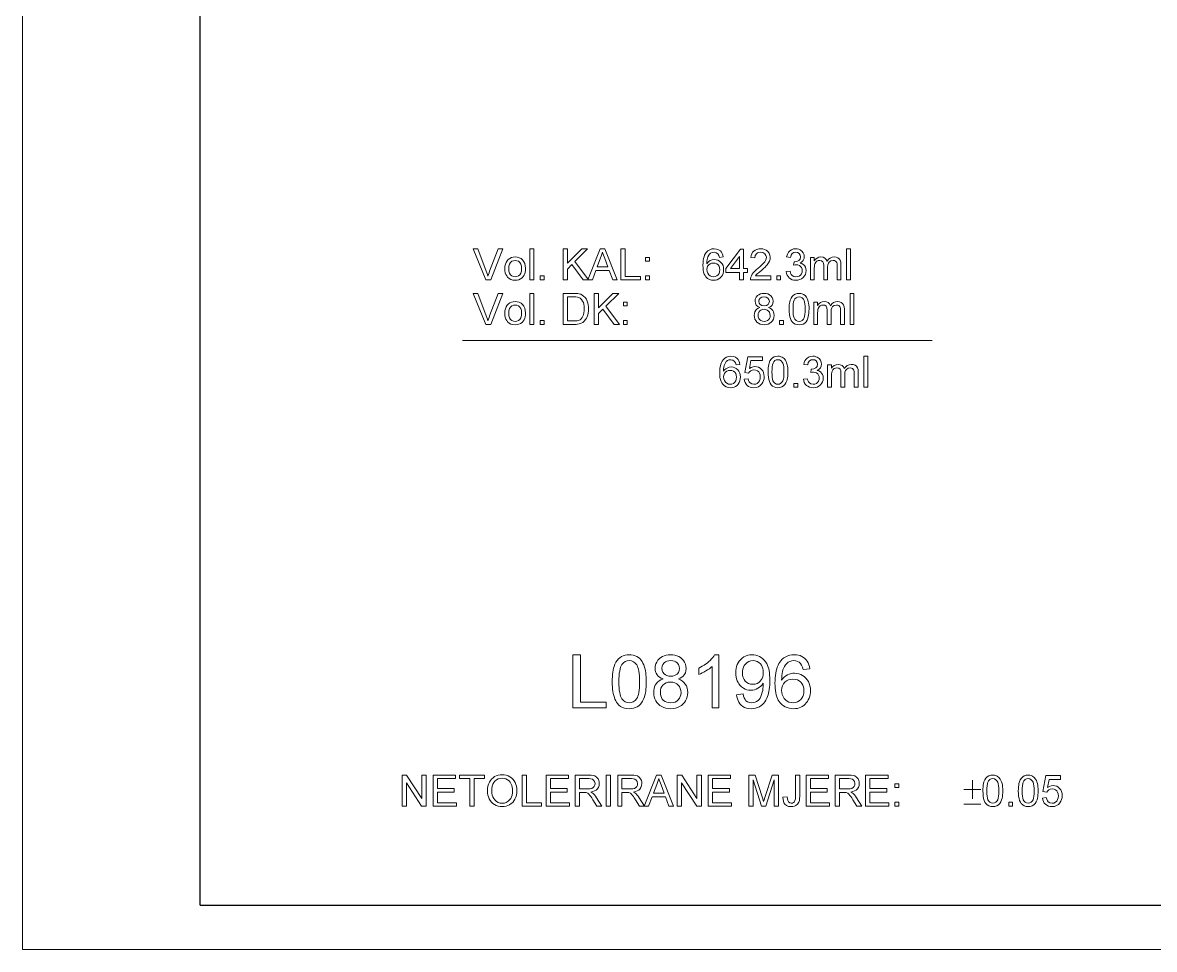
# Model space of a CAD drawing. Extents: x 0 to 297, y 0 to 420.
# Drawn here: x 0 to 127.5, y 0 to 104.5 of the extents above; entities that cross this region are included whole.
import ezdxf

# ---------------------------------------------------------------- set-up
doc = ezdxf.new("R2010")
doc.units = 0

msp = doc.modelspace()

# ---------------------------------------------------------------- linework, layer by layer
at = {"color": 7, "lineweight": 13}
for q in [(0, 420), (297, 0)]:
    msp.add_line((0, 0), q, dxfattribs=at)
at = {"color": 7, "lineweight": 30}
for q in [(20, 415), (292, 5)]:
    msp.add_line((20, 5), q, dxfattribs=at)
at = {"color": 7, "lineweight": 18}
msp.add_line((49.57, 68.64), (102.46, 68.64), dxfattribs=at)
at = {"color": 7, "lineweight": 13}
for points in [[(52.17, 75.47), (50.76, 78.97), (51.28, 78.97), (52.23, 76.45), (52.3, 76.26), (52.37, 76.07), (52.42, 75.89), (52.48, 76.07), (52.55, 76.26), (52.61, 76.45), (53.57, 78.97), (54.09, 78.97), (52.73, 75.47)], [(54.32, 76.74), (54.33, 77), (54.38, 77.24), (54.46, 77.44), (54.57, 77.62), (54.7, 77.77), (54.87, 77.89), (55.06, 77.98), (55.26, 78.03), (55.49, 78.05), (55.73, 78.03), (55.95, 77.96), (56.15, 77.86), (56.33, 77.71), (56.47, 77.52), (56.57, 77.31), (56.63, 77.05), (56.65, 76.77), (56.64, 76.54), (56.62, 76.34), (56.57, 76.16), (56.51, 76.01), (56.4, 75.84), (56.26, 75.69), (56.09, 75.58), (55.9, 75.49), (55.7, 75.44), (55.49, 75.42), (55.24, 75.44), (55.01, 75.51), (54.82, 75.61), (54.64, 75.76), (54.53, 75.91), (54.44, 76.08), (54.37, 76.27), (54.33, 76.49)], [(57.14, 75.47), (57.14, 78.97), (57.58, 78.97), (57.58, 75.47)], [(60.88, 75.47), (60.88, 78.97), (61.37, 78.97), (61.37, 77.35), (62.99, 78.97), (63.65, 78.97), (62.21, 77.53), (63.75, 75.47), (63.15, 75.47), (61.87, 77.19), (61.37, 76.69), (61.37, 75.47)], [(63.67, 75.47), (65.06, 78.97), (65.6, 78.97), (66.99, 75.47), (66.47, 75.47), (66.08, 76.54), (64.58, 76.54), (64.19, 75.47)], [(64.72, 76.93), (65.94, 76.93), (65.59, 77.87), (65.51, 78.08), (65.44, 78.27), (65.38, 78.44), (65.33, 78.58), (65.25, 78.37), (65.17, 78.15), (65.09, 77.94)], [(67.4, 75.47), (67.4, 78.97), (67.89, 78.97), (67.89, 75.86), (69.59, 75.86), (69.59, 75.47)], [(70.17, 77.56), (70.17, 78), (70.61, 78), (70.61, 77.56)], [(78.92, 78.05), (78.49, 78), (78.42, 78.23), (78.32, 78.39), (78.13, 78.53), (77.89, 78.58), (77.69, 78.56), (77.5, 78.48), (77.39, 78.37), (77.29, 78.24), (77.2, 78.08), (77.15, 77.93), (77.11, 77.75), (77.09, 77.54), (77.08, 77.29), (77.19, 77.44), (77.32, 77.55), (77.46, 77.64), (77.69, 77.73), (77.93, 77.76), (78.14, 77.74), (78.33, 77.68), (78.51, 77.58), (78.67, 77.44), (78.8, 77.27), (78.9, 77.08), (78.95, 76.86), (78.97, 76.62), (78.96, 76.41), (78.91, 76.2), (78.83, 76.01), (78.72, 75.83), (78.59, 75.69), (78.43, 75.57), (78.26, 75.49), (78.07, 75.44), (77.87, 75.42), (77.61, 75.45), (77.37, 75.52), (77.16, 75.64), (76.98, 75.82), (76.88, 75.96), (76.79, 76.13), (76.72, 76.34), (76.68, 76.57), (76.65, 76.82), (76.64, 77.11), (76.65, 77.39), (76.67, 77.64), (76.71, 77.87), (76.76, 78.08), (76.83, 78.27), (76.92, 78.43), (77.02, 78.57), (77.2, 78.75), (77.41, 78.87), (77.65, 78.95), (77.92, 78.97), (78.18, 78.94), (78.41, 78.86), (78.6, 78.73), (78.72, 78.59), (78.82, 78.43), (78.88, 78.25)], [(80.77, 75.47), (80.77, 76.3), (79.22, 76.3), (79.22, 76.74), (80.87, 78.92), (81.21, 78.92), (81.21, 76.74), (81.65, 76.74), (81.65, 76.3), (81.21, 76.3), (81.21, 75.47)], [(80.77, 76.74), (80.77, 78.09), (79.75, 76.74)], [(84.27, 75.91), (84.27, 75.47), (81.99, 75.47), (82, 75.63), (82.03, 75.78), (82.1, 75.94), (82.19, 76.1), (82.3, 76.25), (82.41, 76.37), (82.53, 76.49), (82.68, 76.63), (82.85, 76.77), (83.06, 76.95), (83.24, 77.11), (83.39, 77.26), (83.51, 77.39), (83.6, 77.5), (83.7, 77.67), (83.76, 77.84), (83.79, 78.01), (83.74, 78.23), (83.61, 78.42), (83.4, 78.54), (83.14, 78.58), (82.95, 78.56), (82.79, 78.51), (82.66, 78.42), (82.52, 78.22), (82.47, 77.95), (82.04, 78), (82.07, 78.22), (82.14, 78.42), (82.24, 78.58), (82.37, 78.72), (82.53, 78.83), (82.71, 78.91), (82.92, 78.96), (83.15, 78.97), (83.39, 78.95), (83.59, 78.9), (83.78, 78.82), (83.93, 78.69), (84.09, 78.49), (84.19, 78.26), (84.22, 78.01), (84.2, 77.8), (84.14, 77.59), (84.04, 77.39), (83.88, 77.17), (83.78, 77.05), (83.64, 76.91), (83.46, 76.75), (83.26, 76.57), (83.03, 76.38), (82.86, 76.23), (82.76, 76.14), (82.65, 76.02), (82.56, 75.91)], [(86.02, 76.4), (86.46, 76.44), (86.52, 76.24), (86.59, 76.08), (86.69, 75.96), (86.88, 75.85), (87.12, 75.81), (87.32, 75.84), (87.49, 75.9), (87.63, 76.01), (87.74, 76.16), (87.8, 76.33), (87.82, 76.52), (87.8, 76.69), (87.74, 76.85), (87.63, 76.99), (87.5, 77.09), (87.34, 77.15), (87.16, 77.17), (87.02, 77.16), (86.86, 77.13), (86.91, 77.51), (86.98, 77.51), (87.21, 77.54), (87.43, 77.64), (87.58, 77.82), (87.63, 78.06), (87.59, 78.27), (87.48, 78.44), (87.31, 78.55), (87.09, 78.58), (86.88, 78.55), (86.71, 78.44), (86.58, 78.26), (86.51, 78), (86.07, 78.05), (86.12, 78.26), (86.19, 78.44), (86.29, 78.6), (86.41, 78.73), (86.61, 78.86), (86.83, 78.95), (87.08, 78.97), (87.26, 78.96), (87.43, 78.92), (87.59, 78.85), (87.79, 78.71), (87.94, 78.52), (88.03, 78.3), (88.06, 78.07), (88.03, 77.86), (87.94, 77.66), (87.79, 77.5), (87.58, 77.37), (87.78, 77.31), (87.94, 77.21), (88.07, 77.08), (88.18, 76.91), (88.24, 76.73), (88.26, 76.51), (88.24, 76.29), (88.18, 76.09), (88.07, 75.91), (87.93, 75.74), (87.76, 75.6), (87.56, 75.5), (87.34, 75.44), (87.11, 75.42), (86.89, 75.44), (86.7, 75.49), (86.52, 75.58), (86.36, 75.69), (86.23, 75.84), (86.13, 76.01), (86.06, 76.19)], [(88.74, 75.47), (88.74, 78), (89.18, 78), (89.18, 77.62), (89.32, 77.79), (89.49, 77.93), (89.69, 78.02), (89.93, 78.05), (90.17, 78.02), (90.37, 77.93), (90.52, 77.78), (90.62, 77.59), (90.78, 77.79), (90.97, 77.93), (91.18, 78.02), (91.41, 78.05), (91.64, 78.03), (91.84, 77.96), (91.99, 77.84), (92.1, 77.68), (92.17, 77.46), (92.19, 77.2), (92.19, 75.47), (91.76, 75.47), (91.76, 77.05), (91.75, 77.26), (91.72, 77.41), (91.56, 77.59), (91.45, 77.64), (91.31, 77.66), (91.06, 77.62), (90.86, 77.48), (90.77, 77.34), (90.71, 77.16), (90.69, 76.92), (90.69, 75.47), (90.25, 75.47), (90.25, 77.1), (90.22, 77.34), (90.15, 77.52), (90.01, 77.62), (89.8, 77.66), (89.63, 77.64), (89.47, 77.57), (89.34, 77.45), (89.25, 77.29), (89.21, 77.15), (89.19, 76.98), (89.18, 76.77), (89.18, 75.47)], [(92.83, 75.47), (92.83, 78.97), (93.26, 78.97), (93.26, 75.47)], [(54.76, 76.74), (54.78, 76.45), (54.85, 76.22), (54.96, 76.04), (55.11, 75.91), (55.29, 75.84), (55.49, 75.81), (55.68, 75.84), (55.86, 75.92), (56.01, 76.04), (56.12, 76.23), (56.19, 76.46), (56.21, 76.75), (56.19, 77.03), (56.12, 77.25), (56.01, 77.43), (55.86, 77.56), (55.68, 77.63), (55.49, 77.66), (55.29, 77.63), (55.11, 77.56), (54.96, 77.43), (54.85, 77.25), (54.78, 77.02)], [(77.08, 76.63), (77.1, 76.42), (77.18, 76.22), (77.29, 76.04), (77.44, 75.92), (77.62, 75.84), (77.83, 75.81), (78.03, 75.84), (78.2, 75.91), (78.34, 76.03), (78.45, 76.19), (78.51, 76.38), (78.54, 76.61), (78.51, 76.83), (78.45, 77.01), (78.34, 77.16), (78.2, 77.28), (78.02, 77.35), (77.81, 77.37), (77.62, 77.35), (77.45, 77.28), (77.29, 77.16), (77.17, 77.01), (77.1, 76.84)], [(58.31, 75.47), (58.31, 75.91), (58.74, 75.91), (58.74, 75.47)], [(70.17, 75.47), (70.17, 75.91), (70.61, 75.91), (70.61, 75.47)], [(84.95, 75.47), (84.95, 75.91), (85.39, 75.91), (85.39, 75.47)], [(52.17, 70.45), (50.76, 73.95), (51.28, 73.95), (52.23, 71.43), (52.3, 71.23), (52.37, 71.04), (52.42, 70.86), (52.48, 71.05), (52.55, 71.24), (52.61, 71.43), (53.57, 73.95), (54.09, 73.95), (52.73, 70.45)], [(54.32, 71.71), (54.33, 71.97), (54.38, 72.21), (54.46, 72.42), (54.57, 72.6), (54.7, 72.74), (54.87, 72.87), (55.06, 72.95), (55.26, 73.01), (55.49, 73.02), (55.73, 73), (55.95, 72.94), (56.15, 72.83), (56.33, 72.68), (56.47, 72.5), (56.57, 72.28), (56.63, 72.03), (56.65, 71.75), (56.64, 71.52), (56.62, 71.31), (56.57, 71.14), (56.51, 70.98), (56.4, 70.81), (56.26, 70.67), (56.09, 70.55), (55.9, 70.47), (55.7, 70.42), (55.49, 70.4), (55.24, 70.42), (55.01, 70.48), (54.82, 70.59), (54.64, 70.74), (54.53, 70.88), (54.44, 71.05), (54.37, 71.25), (54.33, 71.47)], [(57.14, 70.45), (57.14, 73.95), (57.58, 73.95), (57.58, 70.45)], [(60.88, 70.45), (60.88, 73.95), (62.08, 73.95), (62.32, 73.94), (62.53, 73.92), (62.69, 73.9), (62.88, 73.84), (63.05, 73.75), (63.2, 73.65), (63.37, 73.48), (63.51, 73.28), (63.61, 73.05), (63.67, 72.86), (63.72, 72.66), (63.74, 72.44), (63.75, 72.22), (63.74, 71.96), (63.71, 71.72), (63.66, 71.51), (63.59, 71.32), (63.51, 71.15), (63.42, 71), (63.27, 70.82), (63.1, 70.68), (62.92, 70.58), (62.69, 70.51), (62.52, 70.47), (62.34, 70.45), (62.13, 70.45)], [(61.37, 70.84), (62.09, 70.84), (62.3, 70.84), (62.48, 70.86), (62.62, 70.9), (62.79, 70.98), (62.93, 71.09), (63.02, 71.21), (63.11, 71.36), (63.17, 71.54), (63.22, 71.74), (63.25, 71.97), (63.26, 72.22), (63.25, 72.49), (63.22, 72.72), (63.17, 72.92), (63.09, 73.08), (62.96, 73.26), (62.82, 73.39), (62.66, 73.48), (62.52, 73.53), (62.32, 73.55), (62.08, 73.56), (61.37, 73.56)], [(64.38, 70.45), (64.38, 73.95), (64.87, 73.95), (64.87, 72.33), (66.49, 73.95), (67.15, 73.95), (65.71, 72.5), (67.25, 70.45), (66.65, 70.45), (65.37, 72.16), (64.87, 71.66), (64.87, 70.45)], [(67.69, 72.54), (67.69, 72.97), (68.12, 72.97), (68.12, 72.54)], [(83.04, 72.35), (82.81, 72.47), (82.64, 72.63), (82.55, 72.83), (82.51, 73.06), (82.54, 73.3), (82.64, 73.51), (82.79, 73.69), (82.94, 73.8), (83.11, 73.88), (83.31, 73.93), (83.53, 73.95), (83.75, 73.93), (83.95, 73.88), (84.12, 73.8), (84.27, 73.68), (84.43, 73.5), (84.52, 73.28), (84.56, 73.05), (84.52, 72.82), (84.43, 72.63), (84.27, 72.47), (84.04, 72.35), (84.22, 72.27), (84.38, 72.16), (84.5, 72.02), (84.58, 71.85), (84.64, 71.66), (84.65, 71.46), (84.63, 71.24), (84.58, 71.04), (84.48, 70.86), (84.34, 70.7), (84.18, 70.57), (83.99, 70.47), (83.77, 70.42), (83.53, 70.4), (83.3, 70.42), (83.08, 70.47), (82.89, 70.57), (82.72, 70.7), (82.59, 70.87), (82.49, 71.05), (82.44, 71.25), (82.42, 71.47), (82.43, 71.68), (82.49, 71.88), (82.58, 72.04), (82.7, 72.18), (82.85, 72.28)], [(82.95, 73.06), (82.99, 72.85), (83.1, 72.68), (83.29, 72.57), (83.54, 72.54), (83.79, 72.57), (83.97, 72.68), (84.08, 72.84), (84.12, 73.04), (84.08, 73.24), (83.96, 73.41), (83.78, 73.52), (83.53, 73.56), (83.29, 73.52), (83.1, 73.41), (82.99, 73.25)], [(86.35, 72.17), (86.36, 72.41), (86.37, 72.63), (86.4, 72.83), (86.43, 73.01), (86.48, 73.18), (86.58, 73.41), (86.7, 73.61), (86.85, 73.75), (87.03, 73.86), (87.24, 73.93), (87.47, 73.95), (87.65, 73.93), (87.82, 73.9), (87.97, 73.83), (88.16, 73.7), (88.31, 73.51), (88.39, 73.36), (88.46, 73.19), (88.51, 72.99), (88.55, 72.83), (88.57, 72.63), (88.59, 72.42), (88.59, 72.17), (88.58, 71.94), (88.57, 71.72), (88.55, 71.52), (88.51, 71.34), (88.47, 71.17), (88.37, 70.93), (88.25, 70.74), (88.1, 70.59), (87.92, 70.48), (87.71, 70.42), (87.47, 70.4), (87.24, 70.42), (87.03, 70.48), (86.85, 70.59), (86.69, 70.73), (86.59, 70.9), (86.5, 71.1), (86.44, 71.32), (86.39, 71.58), (86.36, 71.86)], [(86.79, 72.17), (86.8, 71.85), (86.82, 71.58), (86.86, 71.36), (86.92, 71.18), (86.99, 71.05), (87.13, 70.9), (87.29, 70.82), (87.47, 70.79), (87.65, 70.82), (87.82, 70.9), (87.96, 71.05), (88.03, 71.18), (88.08, 71.36), (88.12, 71.58), (88.14, 71.85), (88.15, 72.17), (88.14, 72.48), (88.12, 72.75), (88.08, 72.97), (88.03, 73.15), (87.96, 73.28), (87.82, 73.44), (87.66, 73.53), (87.47, 73.56), (87.29, 73.53), (87.13, 73.45), (86.99, 73.32), (86.92, 73.17), (86.86, 72.98), (86.82, 72.76), (86.8, 72.48)], [(89.12, 70.45), (89.12, 72.97), (89.56, 72.97), (89.56, 72.59), (89.7, 72.77), (89.87, 72.91), (90.08, 72.99), (90.31, 73.02), (90.56, 72.99), (90.75, 72.9), (90.9, 72.76), (91, 72.56), (91.16, 72.76), (91.35, 72.91), (91.56, 72.99), (91.79, 73.02), (92.02, 73), (92.22, 72.93), (92.37, 72.82), (92.49, 72.65), (92.55, 72.44), (92.58, 72.18), (92.58, 70.45), (92.14, 70.45), (92.14, 72.02), (92.13, 72.24), (92.1, 72.39), (91.95, 72.57), (91.83, 72.62), (91.69, 72.63), (91.44, 72.59), (91.25, 72.46), (91.15, 72.32), (91.09, 72.13), (91.07, 71.9), (91.07, 70.45), (90.63, 70.45), (90.63, 72.07), (90.61, 72.32), (90.53, 72.49), (90.39, 72.6), (90.19, 72.63), (90.01, 72.61), (89.85, 72.54), (89.72, 72.42), (89.63, 72.26), (89.59, 72.13), (89.57, 71.95), (89.56, 71.74), (89.56, 70.45)], [(93.21, 70.45), (93.21, 73.95), (93.65, 73.95), (93.65, 70.45)], [(54.76, 71.71), (54.78, 71.43), (54.85, 71.2), (54.96, 71.02), (55.11, 70.89), (55.29, 70.81), (55.49, 70.79), (55.68, 70.81), (55.86, 70.89), (56.01, 71.02), (56.12, 71.2), (56.19, 71.44), (56.21, 71.72), (56.19, 72), (56.12, 72.23), (56.01, 72.4), (55.86, 72.53), (55.68, 72.61), (55.49, 72.63), (55.29, 72.61), (55.11, 72.53), (54.96, 72.4), (54.85, 72.23), (54.78, 71.99)], [(82.85, 71.47), (82.87, 71.3), (82.92, 71.13), (83.02, 70.99), (83.17, 70.88), (83.35, 70.81), (83.54, 70.79), (83.73, 70.81), (83.9, 70.87), (84.04, 70.98), (84.14, 71.12), (84.2, 71.28), (84.21, 71.46), (84.19, 71.65), (84.13, 71.81), (84.03, 71.95), (83.89, 72.06), (83.72, 72.13), (83.52, 72.15), (83.33, 72.13), (83.17, 72.06), (83.03, 71.96), (82.93, 71.82), (82.87, 71.66)], [(58.31, 70.45), (58.31, 70.88), (58.74, 70.88), (58.74, 70.45)], [(67.69, 70.45), (67.69, 70.88), (68.12, 70.88), (68.12, 70.45)], [(85.28, 70.45), (85.28, 70.88), (85.72, 70.88), (85.72, 70.45)], [(80.81, 65.94), (80.37, 65.89), (80.3, 66.12), (80.21, 66.28), (80.01, 66.43), (79.77, 66.47), (79.57, 66.45), (79.39, 66.37), (79.27, 66.26), (79.17, 66.13), (79.09, 65.97), (79.03, 65.82), (79, 65.64), (78.97, 65.43), (78.96, 65.18), (79.08, 65.33), (79.2, 65.44), (79.35, 65.53), (79.58, 65.62), (79.82, 65.65), (80.03, 65.63), (80.22, 65.57), (80.4, 65.47), (80.56, 65.33), (80.69, 65.16), (80.78, 64.97), (80.84, 64.75), (80.86, 64.51), (80.84, 64.3), (80.8, 64.09), (80.72, 63.9), (80.61, 63.72), (80.48, 63.58), (80.32, 63.46), (80.15, 63.38), (79.96, 63.33), (79.75, 63.31), (79.49, 63.34), (79.26, 63.41), (79.05, 63.53), (78.87, 63.71), (78.76, 63.85), (78.68, 64.02), (78.61, 64.23), (78.56, 64.46), (78.54, 64.71), (78.53, 65), (78.53, 65.28), (78.56, 65.53), (78.6, 65.76), (78.65, 65.97), (78.72, 66.16), (78.81, 66.32), (78.91, 66.46), (79.09, 66.64), (79.3, 66.76), (79.53, 66.84), (79.8, 66.86), (80.06, 66.84), (80.29, 66.75), (80.49, 66.62), (80.61, 66.48), (80.7, 66.33), (80.77, 66.14)], [(81.3, 64.29), (81.73, 64.33), (81.78, 64.14), (81.85, 63.98), (81.95, 63.86), (82.14, 63.74), (82.38, 63.7), (82.59, 63.73), (82.76, 63.8), (82.91, 63.93), (83.01, 64.1), (83.07, 64.3), (83.1, 64.54), (83.08, 64.76), (83.02, 64.95), (82.92, 65.1), (82.78, 65.22), (82.6, 65.28), (82.39, 65.31), (82.18, 65.28), (82.02, 65.21), (81.89, 65.1), (81.78, 64.97), (81.35, 65.02), (81.69, 66.81), (83.34, 66.81), (83.34, 66.38), (82.05, 66.38), (81.88, 65.47), (82.08, 65.6), (82.29, 65.67), (82.5, 65.7), (82.71, 65.68), (82.9, 65.62), (83.08, 65.52), (83.23, 65.38), (83.37, 65.21), (83.46, 65.02), (83.51, 64.8), (83.53, 64.56), (83.52, 64.33), (83.47, 64.12), (83.38, 63.92), (83.27, 63.74), (83.09, 63.55), (82.88, 63.42), (82.65, 63.34), (82.38, 63.31), (82.16, 63.33), (81.96, 63.38), (81.79, 63.46), (81.63, 63.58), (81.5, 63.72), (81.4, 63.89), (81.33, 64.08)], [(83.97, 65.09), (83.98, 65.32), (83.99, 65.54), (84.02, 65.74), (84.05, 65.93), (84.1, 66.09), (84.19, 66.33), (84.32, 66.52), (84.47, 66.67), (84.65, 66.78), (84.85, 66.84), (85.09, 66.86), (85.27, 66.85), (85.43, 66.81), (85.58, 66.75), (85.78, 66.61), (85.93, 66.43), (86.01, 66.27), (86.07, 66.1), (86.13, 65.91), (86.16, 65.74), (86.19, 65.55), (86.2, 65.33), (86.21, 65.09), (86.2, 64.85), (86.19, 64.63), (86.16, 64.43), (86.13, 64.25), (86.08, 64.09), (85.99, 63.85), (85.86, 63.66), (85.71, 63.51), (85.53, 63.4), (85.32, 63.34), (85.09, 63.31), (84.85, 63.34), (84.65, 63.4), (84.46, 63.5), (84.31, 63.65), (84.21, 63.82), (84.12, 64.01), (84.05, 64.24), (84.01, 64.49), (83.98, 64.78)], [(84.41, 65.09), (84.42, 64.77), (84.44, 64.5), (84.48, 64.27), (84.53, 64.1), (84.6, 63.97), (84.74, 63.82), (84.91, 63.73), (85.09, 63.7), (85.27, 63.73), (85.43, 63.82), (85.57, 63.97), (85.64, 64.1), (85.7, 64.27), (85.74, 64.5), (85.76, 64.77), (85.77, 65.09), (85.76, 65.4), (85.74, 65.67), (85.7, 65.89), (85.65, 66.07), (85.58, 66.2), (85.44, 66.35), (85.27, 66.44), (85.08, 66.47), (84.9, 66.45), (84.75, 66.37), (84.61, 66.23), (84.54, 66.09), (84.48, 65.9), (84.44, 65.67), (84.42, 65.4)], [(87.96, 64.29), (88.39, 64.33), (88.45, 64.13), (88.53, 63.97), (88.63, 63.85), (88.81, 63.74), (89.06, 63.7), (89.25, 63.73), (89.42, 63.79), (89.56, 63.91), (89.67, 64.05), (89.73, 64.22), (89.75, 64.41), (89.73, 64.59), (89.67, 64.74), (89.57, 64.88), (89.43, 64.98), (89.27, 65.04), (89.09, 65.06), (88.96, 65.05), (88.8, 65.02), (88.84, 65.4), (88.91, 65.4), (89.15, 65.43), (89.36, 65.54), (89.51, 65.71), (89.56, 65.96), (89.52, 66.16), (89.41, 66.33), (89.24, 66.44), (89.03, 66.47), (88.82, 66.44), (88.64, 66.33), (88.51, 66.15), (88.44, 65.89), (88, 65.94), (88.05, 66.15), (88.13, 66.33), (88.23, 66.49), (88.35, 66.62), (88.54, 66.76), (88.76, 66.84), (89.01, 66.86), (89.19, 66.85), (89.36, 66.81), (89.52, 66.74), (89.73, 66.6), (89.88, 66.41), (89.97, 66.19), (90, 65.96), (89.97, 65.75), (89.88, 65.55), (89.73, 65.39), (89.52, 65.26), (89.71, 65.2), (89.87, 65.1), (90.01, 64.97), (90.11, 64.8), (90.17, 64.62), (90.19, 64.4), (90.17, 64.18), (90.11, 63.98), (90.01, 63.8), (89.87, 63.63), (89.69, 63.49), (89.5, 63.39), (89.28, 63.33), (89.04, 63.31), (88.83, 63.33), (88.63, 63.38), (88.45, 63.47), (88.29, 63.58), (88.16, 63.73), (88.06, 63.9), (87.99, 64.08)], [(94.76, 63.36), (94.76, 66.86), (95.2, 66.86), (95.2, 63.36)], [(78.96, 64.52), (78.99, 64.31), (79.06, 64.11), (79.18, 63.93), (79.33, 63.81), (79.51, 63.73), (79.72, 63.7), (79.91, 63.73), (80.08, 63.8), (80.23, 63.92), (80.33, 64.08), (80.4, 64.27), (80.42, 64.5), (80.4, 64.72), (80.34, 64.9), (80.23, 65.06), (80.08, 65.17), (79.91, 65.24), (79.7, 65.26), (79.51, 65.24), (79.33, 65.17), (79.18, 65.06), (79.06, 64.91), (78.99, 64.73)], [(90.68, 63.36), (90.68, 65.89), (91.12, 65.89), (91.12, 65.51), (91.25, 65.68), (91.42, 65.82), (91.63, 65.91), (91.86, 65.94), (92.11, 65.91), (92.31, 65.82), (92.46, 65.67), (92.55, 65.48), (92.72, 65.68), (92.9, 65.82), (93.11, 65.91), (93.34, 65.94), (93.58, 65.92), (93.77, 65.85), (93.93, 65.73), (94.04, 65.57), (94.11, 65.36), (94.13, 65.09), (94.13, 63.36), (93.69, 63.36), (93.69, 64.94), (93.68, 65.15), (93.65, 65.3), (93.5, 65.48), (93.38, 65.53), (93.24, 65.55), (93, 65.51), (92.8, 65.38), (92.7, 65.24), (92.64, 65.05), (92.62, 64.81), (92.62, 63.36), (92.19, 63.36), (92.19, 64.99), (92.16, 65.23), (92.08, 65.41), (91.94, 65.51), (91.74, 65.55), (91.57, 65.53), (91.41, 65.46), (91.27, 65.34), (91.18, 65.18), (91.15, 65.04), (91.12, 64.87), (91.12, 64.66), (91.12, 63.36)], [(86.89, 63.36), (86.89, 63.8), (87.32, 63.8), (87.32, 63.36)], [(62, 27.21), (62, 33.21), (62.84, 33.21), (62.84, 27.88), (65.75, 27.88), (65.75, 27.21)], [(66.42, 30.17), (66.43, 30.46), (66.44, 30.74), (66.46, 31), (66.49, 31.25), (66.53, 31.48), (66.58, 31.69), (66.64, 31.89), (66.73, 32.14), (66.84, 32.37), (66.97, 32.57), (67.11, 32.74), (67.27, 32.88), (67.45, 33), (67.65, 33.09), (67.86, 33.16), (68.09, 33.2), (68.34, 33.21), (68.57, 33.2), (68.79, 33.16), (68.99, 33.1), (69.19, 33.02), (69.37, 32.91), (69.53, 32.78), (69.66, 32.63), (69.78, 32.46), (69.88, 32.27), (69.97, 32.06), (70.05, 31.83), (70.12, 31.58), (70.16, 31.39), (70.2, 31.19), (70.22, 30.96), (70.24, 30.72), (70.25, 30.45), (70.25, 30.17), (70.25, 29.88), (70.24, 29.6), (70.22, 29.34), (70.19, 29.09), (70.15, 28.87), (70.1, 28.65), (70.04, 28.45), (69.95, 28.2), (69.84, 27.98), (69.71, 27.78), (69.57, 27.6), (69.41, 27.46), (69.23, 27.34), (69.03, 27.25), (68.82, 27.18), (68.59, 27.14), (68.34, 27.13), (68.06, 27.14), (67.81, 27.19), (67.58, 27.27), (67.37, 27.38), (67.17, 27.53), (67, 27.7), (66.9, 27.85), (66.81, 28.02), (66.73, 28.2), (66.66, 28.39), (66.59, 28.6), (66.54, 28.83), (66.5, 29.07), (66.46, 29.32), (66.44, 29.59), (66.43, 29.87)], [(72.16, 30.48), (71.94, 30.57), (71.76, 30.68), (71.6, 30.81), (71.48, 30.95), (71.38, 31.12), (71.31, 31.29), (71.27, 31.48), (71.25, 31.69), (71.27, 31.94), (71.33, 32.17), (71.43, 32.39), (71.56, 32.59), (71.73, 32.77), (71.9, 32.91), (72.08, 33.02), (72.28, 33.1), (72.5, 33.16), (72.74, 33.2), (72.99, 33.21), (73.25, 33.2), (73.49, 33.16), (73.71, 33.1), (73.91, 33.01), (74.1, 32.9), (74.27, 32.76), (74.44, 32.57), (74.58, 32.37), (74.68, 32.15), (74.73, 31.92), (74.75, 31.67), (74.73, 31.41), (74.66, 31.17), (74.54, 30.95), (74.41, 30.81), (74.26, 30.68), (74.08, 30.57), (73.87, 30.48), (74.11, 30.38), (74.32, 30.25), (74.5, 30.09), (74.65, 29.9), (74.77, 29.69), (74.85, 29.46), (74.9, 29.21), (74.92, 28.94), (74.91, 28.7), (74.86, 28.46), (74.79, 28.24), (74.69, 28.03), (74.55, 27.83), (74.39, 27.65), (74.21, 27.49), (74, 27.36), (73.78, 27.26), (73.54, 27.19), (73.28, 27.14), (73, 27.13), (72.73, 27.14), (72.47, 27.19), (72.23, 27.26), (72, 27.36), (71.8, 27.49), (71.62, 27.65), (71.45, 27.84), (71.32, 28.03), (71.22, 28.24), (71.15, 28.47), (71.1, 28.71), (71.09, 28.97), (71.1, 29.19), (71.13, 29.4), (71.19, 29.6), (71.27, 29.78), (71.37, 29.94), (71.52, 30.13), (71.7, 30.28), (71.91, 30.4)], [(78.42, 27.21), (77.67, 27.21), (77.67, 31.89), (77.53, 31.76), (77.36, 31.63), (77.17, 31.51), (76.96, 31.38), (76.75, 31.26), (76.54, 31.16), (76.35, 31.07), (76.17, 31), (76.17, 31.71), (76.38, 31.81), (76.57, 31.92), (76.76, 32.03), (76.94, 32.15), (77.11, 32.28), (77.27, 32.41), (77.45, 32.58), (77.6, 32.74), (77.74, 32.9), (77.85, 33.06), (77.94, 33.21), (78.42, 33.21)], [(80.42, 28.71), (81.17, 28.8), (81.22, 28.55), (81.29, 28.34), (81.38, 28.17), (81.49, 28.03), (81.67, 27.9), (81.87, 27.82), (82.11, 27.8), (82.31, 27.81), (82.51, 27.86), (82.69, 27.94), (82.85, 28.05), (82.98, 28.17), (83.08, 28.32), (83.17, 28.5), (83.25, 28.72), (83.32, 28.98), (83.37, 29.19), (83.4, 29.41), (83.42, 29.63), (83.42, 29.85), (83.42, 30), (83.31, 29.83), (83.17, 29.68), (83.02, 29.55), (82.84, 29.43), (82.65, 29.33), (82.46, 29.27), (82.26, 29.23), (82.04, 29.21), (81.81, 29.23), (81.59, 29.27), (81.38, 29.35), (81.19, 29.45), (81, 29.59), (80.83, 29.75), (80.7, 29.92), (80.59, 30.09), (80.5, 30.28), (80.43, 30.48), (80.38, 30.7), (80.35, 30.93), (80.34, 31.18), (80.35, 31.43), (80.38, 31.67), (80.43, 31.9), (80.51, 32.11), (80.6, 32.31), (80.72, 32.49), (80.86, 32.65), (81.04, 32.82), (81.24, 32.96), (81.45, 33.07), (81.68, 33.15), (81.92, 33.2), (82.17, 33.21), (82.39, 33.2), (82.61, 33.16), (82.82, 33.1), (83.02, 33.01), (83.21, 32.9), (83.39, 32.76), (83.55, 32.61), (83.69, 32.43), (83.82, 32.23), (83.93, 32.01), (83.99, 31.83), (84.05, 31.63), (84.09, 31.42), (84.13, 31.18), (84.15, 30.92), (84.17, 30.63), (84.17, 30.33), (84.17, 30.05), (84.16, 29.79), (84.14, 29.54), (84.11, 29.3), (84.08, 29.08), (84.03, 28.88), (83.98, 28.69), (83.93, 28.51), (83.84, 28.3), (83.74, 28.1), (83.62, 27.92), (83.5, 27.75), (83.35, 27.61), (83.2, 27.48), (83, 27.35), (82.79, 27.26), (82.56, 27.18), (82.32, 27.14), (82.07, 27.13), (81.8, 27.14), (81.56, 27.19), (81.33, 27.28), (81.13, 27.39), (80.95, 27.54), (80.81, 27.69), (80.69, 27.86), (80.6, 28.04), (80.52, 28.25), (80.46, 28.47)], [(88.67, 31.63), (87.92, 31.55), (87.85, 31.82), (87.75, 32.05), (87.64, 32.21), (87.48, 32.36), (87.3, 32.46), (87.11, 32.52), (86.89, 32.55), (86.66, 32.52), (86.44, 32.46), (86.23, 32.36), (86.08, 32.23), (85.95, 32.07), (85.82, 31.89), (85.72, 31.68), (85.65, 31.51), (85.6, 31.33), (85.56, 31.11), (85.53, 30.88), (85.51, 30.62), (85.5, 30.34), (85.65, 30.52), (85.8, 30.69), (85.97, 30.82), (86.16, 30.93), (86.36, 31.02), (86.56, 31.08), (86.76, 31.12), (86.97, 31.13), (87.21, 31.11), (87.44, 31.07), (87.66, 30.99), (87.86, 30.89), (88.05, 30.75), (88.23, 30.59), (88.39, 30.4), (88.52, 30.19), (88.62, 29.96), (88.7, 29.72), (88.74, 29.46), (88.75, 29.18), (88.74, 28.96), (88.71, 28.74), (88.67, 28.53), (88.6, 28.33), (88.51, 28.13), (88.4, 27.95), (88.28, 27.78), (88.15, 27.63), (88, 27.5), (87.83, 27.39), (87.66, 27.29), (87.47, 27.22), (87.28, 27.17), (87.07, 27.14), (86.86, 27.13), (86.6, 27.14), (86.35, 27.18), (86.12, 27.25), (85.91, 27.35), (85.7, 27.47), (85.52, 27.62), (85.34, 27.8), (85.23, 27.94), (85.13, 28.1), (85.04, 28.28), (84.97, 28.48), (84.9, 28.69), (84.85, 28.92), (84.81, 29.17), (84.78, 29.43), (84.76, 29.72), (84.75, 30.02), (84.76, 30.32), (84.78, 30.61), (84.8, 30.89), (84.84, 31.15), (84.89, 31.39), (84.95, 31.62), (85.02, 31.83), (85.1, 32.03), (85.19, 32.21), (85.29, 32.38), (85.41, 32.53), (85.58, 32.71), (85.76, 32.86), (85.97, 32.99), (86.19, 33.09), (86.42, 33.16), (86.67, 33.2), (86.94, 33.21), (87.17, 33.2), (87.39, 33.16), (87.6, 33.11), (87.79, 33.02), (87.96, 32.92), (88.12, 32.79), (88.26, 32.64), (88.39, 32.48), (88.49, 32.29), (88.57, 32.09), (88.63, 31.87)], [(67.17, 30.17), (67.18, 29.82), (67.19, 29.5), (67.22, 29.21), (67.26, 28.95), (67.3, 28.73), (67.36, 28.54), (67.43, 28.38), (67.51, 28.25), (67.69, 28.05), (67.88, 27.91), (68.1, 27.82), (68.34, 27.8), (68.57, 27.82), (68.79, 27.91), (68.99, 28.05), (69.17, 28.25), (69.25, 28.38), (69.32, 28.54), (69.37, 28.73), (69.42, 28.96), (69.46, 29.21), (69.48, 29.5), (69.5, 29.82), (69.5, 30.17), (69.5, 30.51), (69.48, 30.83), (69.46, 31.11), (69.42, 31.36), (69.38, 31.59), (69.32, 31.78), (69.25, 31.94), (69.18, 32.07), (69, 32.28), (68.8, 32.43), (68.58, 32.52), (68.33, 32.55), (68.09, 32.52), (67.88, 32.44), (67.69, 32.31), (67.52, 32.13), (67.44, 31.98), (67.37, 31.81), (67.31, 31.61), (67.26, 31.37), (67.22, 31.12), (67.19, 30.83), (67.18, 30.51)], [(72, 31.69), (72.03, 31.45), (72.12, 31.23), (72.26, 31.05), (72.41, 30.94), (72.58, 30.86), (72.78, 30.81), (73.01, 30.8), (73.24, 30.81), (73.43, 30.86), (73.6, 30.94), (73.75, 31.04), (73.89, 31.22), (73.98, 31.43), (74, 31.65), (73.97, 31.89), (73.89, 32.1), (73.74, 32.29), (73.59, 32.4), (73.42, 32.48), (73.23, 32.53), (73, 32.55), (72.78, 32.53), (72.58, 32.48), (72.41, 32.4), (72.27, 32.29), (72.12, 32.12), (72.03, 31.92)], [(83.42, 31.2), (83.41, 31.44), (83.37, 31.65), (83.31, 31.85), (83.22, 32.03), (83.11, 32.18), (82.94, 32.34), (82.75, 32.45), (82.53, 32.52), (82.29, 32.55), (82.04, 32.52), (81.81, 32.45), (81.61, 32.32), (81.43, 32.15), (81.3, 31.99), (81.21, 31.8), (81.14, 31.6), (81.1, 31.38), (81.09, 31.14), (81.11, 30.87), (81.17, 30.63), (81.27, 30.42), (81.41, 30.23), (81.58, 30.08), (81.78, 29.97), (82.01, 29.9), (82.27, 29.88), (82.51, 29.9), (82.73, 29.97), (82.92, 30.08), (83.1, 30.23), (83.21, 30.38), (83.3, 30.55), (83.37, 30.74), (83.41, 30.96)], [(71.84, 28.97), (71.85, 28.77), (71.89, 28.58), (71.96, 28.39), (72.06, 28.21), (72.2, 28.07), (72.38, 27.95), (72.59, 27.86), (72.8, 27.81), (73.01, 27.8), (73.27, 27.82), (73.5, 27.88), (73.7, 27.98), (73.86, 28.12), (74, 28.3), (74.09, 28.49), (74.15, 28.71), (74.17, 28.95), (74.15, 29.19), (74.09, 29.42), (73.99, 29.62), (73.85, 29.79), (73.68, 29.94), (73.48, 30.04), (73.25, 30.11), (72.99, 30.13), (72.73, 30.11), (72.51, 30.05), (72.31, 29.94), (72.14, 29.8), (72.01, 29.62), (71.91, 29.43), (71.86, 29.21)], [(85.5, 29.2), (85.52, 28.95), (85.58, 28.72), (85.68, 28.49), (85.8, 28.28), (85.96, 28.11), (86.13, 27.97), (86.33, 27.87), (86.56, 27.81), (86.8, 27.8), (87.05, 27.82), (87.28, 27.89), (87.49, 28), (87.67, 28.16), (87.79, 28.32), (87.88, 28.5), (87.95, 28.7), (87.99, 28.92), (88, 29.16), (87.99, 29.39), (87.95, 29.6), (87.89, 29.79), (87.79, 29.96), (87.67, 30.11), (87.49, 30.27), (87.28, 30.37), (87.04, 30.44), (86.77, 30.46), (86.52, 30.44), (86.28, 30.37), (86.07, 30.27), (85.87, 30.11), (85.71, 29.92), (85.6, 29.71), (85.53, 29.47)], [(42.75, 16.14), (42.75, 19.64), (43.26, 19.64), (44.98, 17), (44.98, 19.64), (45.47, 19.64), (45.47, 16.14), (44.95, 16.14), (43.23, 18.78), (43.23, 16.14)], [(46.25, 16.14), (46.25, 19.64), (48.77, 19.64), (48.77, 19.25), (46.73, 19.25), (46.73, 18.13), (48.63, 18.13), (48.63, 17.74), (46.73, 17.74), (46.73, 16.53), (48.87, 16.53), (48.87, 16.14)], [(50.38, 16.14), (50.38, 19.25), (49.21, 19.25), (49.21, 19.64), (52.03, 19.64), (52.03, 19.25), (50.86, 19.25), (50.86, 16.14)], [(52.37, 17.84), (52.38, 18.12), (52.42, 18.38), (52.49, 18.61), (52.58, 18.83), (52.69, 19.02), (52.83, 19.2), (52.99, 19.35), (53.17, 19.47), (53.36, 19.57), (53.57, 19.63), (53.79, 19.67), (54.03, 19.69), (54.26, 19.67), (54.48, 19.63), (54.69, 19.56), (54.89, 19.46), (55.07, 19.33), (55.23, 19.18), (55.36, 19.01), (55.47, 18.82), (55.56, 18.6), (55.63, 18.38), (55.66, 18.14), (55.68, 17.88), (55.66, 17.63), (55.62, 17.38), (55.56, 17.15), (55.46, 16.94), (55.35, 16.74), (55.21, 16.57), (55.05, 16.43), (54.86, 16.31), (54.66, 16.21), (54.46, 16.14), (54.25, 16.1), (54.02, 16.09), (53.79, 16.11), (53.56, 16.15), (53.35, 16.22), (53.15, 16.33), (52.97, 16.46), (52.81, 16.61), (52.68, 16.78), (52.57, 16.98), (52.48, 17.18), (52.42, 17.4), (52.38, 17.62)], [(52.86, 17.84), (52.87, 17.6), (52.91, 17.37), (52.98, 17.18), (53.07, 17), (53.19, 16.84), (53.37, 16.68), (53.56, 16.57), (53.78, 16.5), (54.02, 16.48), (54.27, 16.5), (54.49, 16.57), (54.68, 16.69), (54.86, 16.85), (54.98, 17.01), (55.07, 17.19), (55.14, 17.4), (55.18, 17.63), (55.19, 17.89), (55.18, 18.09), (55.16, 18.29), (55.11, 18.47), (55.05, 18.63), (54.94, 18.83), (54.8, 18.99), (54.64, 19.12), (54.45, 19.22), (54.25, 19.28), (54.03, 19.3), (53.8, 19.28), (53.58, 19.21), (53.38, 19.11), (53.2, 18.96), (53.08, 18.81), (52.98, 18.62), (52.91, 18.4), (52.87, 18.13)], [(56.26, 16.14), (56.26, 19.64), (56.75, 19.64), (56.75, 16.53), (58.45, 16.53), (58.45, 16.14)], [(58.98, 16.14), (58.98, 19.64), (61.51, 19.64), (61.51, 19.25), (59.47, 19.25), (59.47, 18.13), (61.36, 18.13), (61.36, 17.74), (59.47, 17.74), (59.47, 16.53), (61.61, 16.53), (61.61, 16.14)], [(62.24, 16.14), (62.24, 19.64), (63.77, 19.64), (64.04, 19.63), (64.27, 19.6), (64.45, 19.55), (64.66, 19.42), (64.82, 19.21), (64.9, 19.05), (64.95, 18.88), (64.96, 18.69), (64.94, 18.46), (64.86, 18.25), (64.73, 18.07), (64.6, 17.95), (64.44, 17.86), (64.24, 17.79), (64.02, 17.74), (64.17, 17.66), (64.29, 17.57), (64.41, 17.43), (64.54, 17.28), (64.66, 17.1), (65.24, 16.14), (64.68, 16.14), (64.23, 16.87), (64.11, 17.07), (64.01, 17.23), (63.91, 17.36), (63.8, 17.5), (63.69, 17.59), (63.49, 17.68), (63.24, 17.69), (62.73, 17.69), (62.73, 16.14)], [(62.73, 18.08), (63.68, 18.08), (63.95, 18.1), (64.14, 18.15), (64.29, 18.24), (64.39, 18.36), (64.45, 18.51), (64.48, 18.68), (64.43, 18.91), (64.31, 19.09), (64.18, 19.18), (64, 19.23), (63.79, 19.25), (62.73, 19.25)], [(65.72, 16.14), (65.72, 19.64), (66.21, 19.64), (66.21, 16.14)], [(67.04, 16.14), (67.04, 19.64), (68.57, 19.64), (68.84, 19.63), (69.07, 19.6), (69.25, 19.55), (69.46, 19.42), (69.62, 19.21), (69.7, 19.05), (69.74, 18.88), (69.76, 18.69), (69.73, 18.46), (69.66, 18.25), (69.53, 18.07), (69.4, 17.95), (69.23, 17.86), (69.04, 17.79), (68.81, 17.74), (68.97, 17.66), (69.08, 17.57), (69.21, 17.43), (69.34, 17.28), (69.45, 17.1), (70.04, 16.14), (69.48, 16.14), (69.03, 16.87), (68.91, 17.07), (68.8, 17.23), (68.71, 17.36), (68.59, 17.5), (68.49, 17.59), (68.28, 17.68), (68.04, 17.69), (67.52, 17.69), (67.52, 16.14)], [(67.52, 18.08), (68.48, 18.08), (68.74, 18.1), (68.94, 18.15), (69.08, 18.24), (69.19, 18.36), (69.25, 18.51), (69.27, 18.68), (69.23, 18.91), (69.11, 19.09), (68.98, 19.18), (68.8, 19.23), (68.58, 19.25), (67.52, 19.25)], [(70.01, 16.14), (71.4, 19.64), (71.93, 19.64), (73.32, 16.14), (72.81, 16.14), (72.41, 17.21), (70.91, 17.21), (70.52, 16.14)], [(71.06, 17.6), (72.27, 17.6), (71.92, 18.54), (71.85, 18.75), (71.78, 18.94), (71.72, 19.11), (71.66, 19.25), (71.59, 19.04), (71.51, 18.82), (71.43, 18.6)], [(73.74, 16.14), (73.74, 19.64), (74.25, 19.64), (75.97, 17), (75.97, 19.64), (76.46, 19.64), (76.46, 16.14), (75.94, 16.14), (74.22, 18.78), (74.22, 16.14)], [(77.24, 16.14), (77.24, 19.64), (79.76, 19.64), (79.76, 19.25), (77.72, 19.25), (77.72, 18.13), (79.62, 18.13), (79.62, 17.74), (77.72, 17.74), (77.72, 16.53), (79.86, 16.53), (79.86, 16.14)], [(81.81, 16.14), (81.81, 19.64), (82.53, 19.64), (83.32, 17.18), (83.39, 16.97), (83.44, 16.79), (83.48, 16.66), (83.53, 16.81), (83.59, 16.99), (83.66, 17.22), (84.45, 19.64), (85.16, 19.64), (85.16, 16.14), (84.67, 16.14), (84.67, 19.1), (83.72, 16.14), (83.24, 16.14), (82.29, 19.1), (82.29, 16.14)], [(85.65, 17.15), (86.13, 17.21), (86.15, 16.96), (86.2, 16.77), (86.27, 16.63), (86.41, 16.52), (86.59, 16.48), (86.74, 16.5), (86.86, 16.56), (86.95, 16.65), (87.01, 16.78), (87.05, 16.96), (87.06, 17.22), (87.06, 19.64), (87.54, 19.64), (87.54, 17.26), (87.53, 16.99), (87.5, 16.77), (87.44, 16.58), (87.3, 16.37), (87.11, 16.22), (86.95, 16.15), (86.77, 16.1), (86.57, 16.09), (86.29, 16.12), (86.06, 16.21), (85.88, 16.36), (85.77, 16.51), (85.7, 16.69), (85.66, 16.9)], [(88.27, 16.14), (88.27, 19.64), (90.8, 19.64), (90.8, 19.25), (88.76, 19.25), (88.76, 18.13), (90.65, 18.13), (90.65, 17.74), (88.76, 17.74), (88.76, 16.53), (90.9, 16.53), (90.9, 16.14)], [(91.53, 16.14), (91.53, 19.64), (93.06, 19.64), (93.33, 19.63), (93.56, 19.6), (93.74, 19.55), (93.95, 19.42), (94.11, 19.21), (94.19, 19.05), (94.24, 18.88), (94.25, 18.69), (94.23, 18.46), (94.15, 18.25), (94.02, 18.07), (93.89, 17.95), (93.73, 17.86), (93.53, 17.79), (93.31, 17.74), (93.46, 17.66), (93.58, 17.57), (93.7, 17.43), (93.83, 17.28), (93.95, 17.1), (94.53, 16.14), (93.97, 16.14), (93.52, 16.87), (93.4, 17.07), (93.3, 17.23), (93.2, 17.36), (93.08, 17.5), (92.98, 17.59), (92.78, 17.68), (92.53, 17.69), (92.01, 17.69), (92.01, 16.14)], [(92.01, 18.08), (92.97, 18.08), (93.24, 18.1), (93.43, 18.15), (93.58, 18.24), (93.68, 18.36), (93.74, 18.51), (93.76, 18.68), (93.72, 18.91), (93.6, 19.09), (93.47, 19.18), (93.29, 19.23), (93.08, 19.25), (92.01, 19.25)], [(94.96, 16.14), (94.96, 19.64), (97.49, 19.64), (97.49, 19.25), (95.45, 19.25), (95.45, 18.13), (97.35, 18.13), (97.35, 17.74), (95.45, 17.74), (95.45, 16.53), (97.59, 16.53), (97.59, 16.14)], [(108.18, 17.86), (108.18, 18.1), (108.2, 18.32), (108.22, 18.52), (108.26, 18.7), (108.3, 18.87), (108.4, 19.1), (108.52, 19.3), (108.67, 19.45), (108.85, 19.55), (109.06, 19.62), (109.29, 19.64), (109.47, 19.63), (109.64, 19.59), (109.79, 19.53), (109.99, 19.39), (110.14, 19.2), (110.21, 19.05), (110.28, 18.88), (110.34, 18.69), (110.37, 18.52), (110.39, 18.33), (110.41, 18.11), (110.41, 17.86), (110.41, 17.63), (110.39, 17.41), (110.37, 17.21), (110.33, 17.03), (110.29, 16.86), (110.19, 16.63), (110.07, 16.43), (109.92, 16.28), (109.74, 16.18), (109.53, 16.11), (109.29, 16.09), (109.06, 16.11), (108.85, 16.17), (108.67, 16.28), (108.52, 16.43), (108.41, 16.59), (108.33, 16.79), (108.26, 17.01), (108.21, 17.27), (108.19, 17.55)], [(108.61, 17.86), (108.62, 17.55), (108.65, 17.27), (108.68, 17.05), (108.74, 16.87), (108.81, 16.74), (108.95, 16.6), (109.11, 16.51), (109.29, 16.48), (109.48, 16.51), (109.64, 16.6), (109.78, 16.74), (109.85, 16.87), (109.9, 17.05), (109.94, 17.28), (109.97, 17.55), (109.98, 17.86), (109.97, 18.18), (109.94, 18.44), (109.91, 18.67), (109.85, 18.84), (109.79, 18.98), (109.65, 19.13), (109.48, 19.22), (109.29, 19.25), (109.11, 19.22), (108.95, 19.14), (108.82, 19.01), (108.74, 18.86), (108.69, 18.68), (108.65, 18.45), (108.62, 18.18)], [(112.16, 17.86), (112.17, 18.1), (112.18, 18.32), (112.21, 18.52), (112.24, 18.7), (112.29, 18.87), (112.39, 19.1), (112.51, 19.3), (112.66, 19.45), (112.84, 19.55), (113.05, 19.62), (113.28, 19.64), (113.46, 19.63), (113.62, 19.59), (113.78, 19.53), (113.97, 19.39), (114.12, 19.2), (114.2, 19.05), (114.27, 18.88), (114.32, 18.69), (114.36, 18.52), (114.38, 18.33), (114.39, 18.11), (114.4, 17.86), (114.39, 17.63), (114.38, 17.41), (114.35, 17.21), (114.32, 17.03), (114.28, 16.86), (114.18, 16.63), (114.06, 16.43), (113.9, 16.28), (113.73, 16.18), (113.52, 16.11), (113.28, 16.09), (113.05, 16.11), (112.84, 16.17), (112.66, 16.28), (112.5, 16.43), (112.4, 16.59), (112.31, 16.79), (112.25, 17.01), (112.2, 17.27), (112.17, 17.55)], [(112.6, 17.86), (112.61, 17.55), (112.63, 17.27), (112.67, 17.05), (112.73, 16.87), (112.8, 16.74), (112.94, 16.6), (113.1, 16.51), (113.28, 16.48), (113.46, 16.51), (113.62, 16.6), (113.77, 16.74), (113.84, 16.87), (113.89, 17.05), (113.93, 17.28), (113.95, 17.55), (113.96, 17.86), (113.95, 18.18), (113.93, 18.44), (113.89, 18.67), (113.84, 18.84), (113.77, 18.98), (113.63, 19.13), (113.47, 19.22), (113.28, 19.25), (113.1, 19.22), (112.94, 19.14), (112.8, 19.01), (112.73, 18.86), (112.67, 18.68), (112.63, 18.45), (112.61, 18.18)], [(114.89, 17.06), (115.32, 17.11), (115.37, 16.92), (115.44, 16.76), (115.53, 16.64), (115.73, 16.52), (115.97, 16.48), (116.18, 16.5), (116.35, 16.58), (116.49, 16.71), (116.6, 16.88), (116.66, 17.08), (116.68, 17.31), (116.66, 17.53), (116.6, 17.72), (116.51, 17.88), (116.37, 17.99), (116.19, 18.06), (115.97, 18.08), (115.77, 18.06), (115.61, 17.99), (115.48, 17.88), (115.37, 17.74), (114.93, 17.79), (115.27, 19.59), (116.93, 19.59), (116.93, 19.15), (115.63, 19.15), (115.47, 18.25), (115.67, 18.37), (115.88, 18.45), (116.09, 18.47), (116.3, 18.45), (116.49, 18.39), (116.67, 18.29), (116.82, 18.15), (116.95, 17.98), (117.05, 17.79), (117.1, 17.58), (117.12, 17.34), (117.1, 17.11), (117.05, 16.89), (116.97, 16.7), (116.85, 16.52), (116.68, 16.33), (116.47, 16.2), (116.23, 16.12), (115.97, 16.09), (115.75, 16.11), (115.55, 16.16), (115.37, 16.24), (115.22, 16.36), (115.09, 16.5), (114.99, 16.67), (114.92, 16.85)], [(98.27, 18.23), (98.27, 18.67), (98.71, 18.67), (98.71, 18.23)], [(98.27, 16.14), (98.27, 16.58), (98.71, 16.58), (98.71, 16.14)], [(111.09, 16.14), (111.09, 16.58), (111.53, 16.58), (111.53, 16.14)]]:
    msp.add_lwpolyline(points, close=True, dxfattribs=at)
for points in [[(106.04, 18.01), (107.93, 18.01)], [(106.99, 16.96), (106.99, 19.06)], [(106.04, 16.37), (107.93, 16.37)]]:
    msp.add_lwpolyline(points, dxfattribs=at)

doc.saveas('drawing.dxf')
